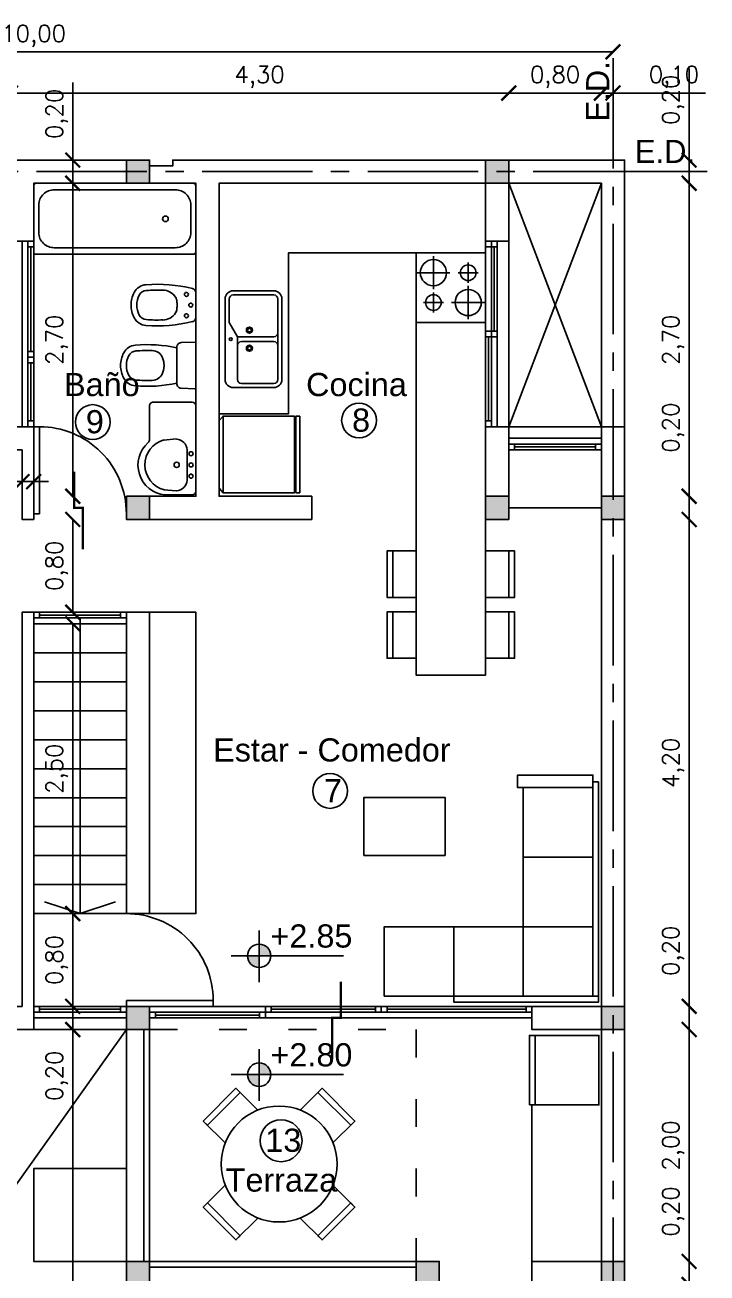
# Model space of a CAD drawing. Extents: x 215 to 382, y 29 to 70.
# Drawn here: x 376.35 to 382.24, y 58.24 to 69.01 of the extents above; entities that cross this region are included whole.
import ezdxf

# ---------------------------------------------------------------- set-up
doc = ezdxf.new("R2010")
doc.units = 0
doc.linetypes.add('ACAD_ISO03W100', pattern=[30, 12, -18])
doc.linetypes.add('CENTER2', pattern=[28.575, 19.05, -3.175, 3.175, -3.175])
doc.layers.get('0').update_dxf_attribs({"linetype": 'CONTINUOUS'})
doc.layers.get('Defpoints').update_dxf_attribs({"linetype": 'CONTINUOUS'})
doc.layers.add('Inst.Secundaria', color=7, linetype='CONTINUOUS', true_color=0xb85c00)
for name, color, linetype in [('Muros exteriores', 3, 'CONTINUOUS'), ('P_carpinteria', 53, 'CONTINUOUS'), ('P_cota', 8, 'CONTINUOUS'), ('P_escalera', 1, 'CONTINUOUS'), ('P_estructuras', 4, 'CONTINUOUS'), ('P_mobiliario', 251, 'CONTINUOUS'), ('P_MURO HATCH EXISTENTE', 252, 'CONTINUOUS'), ('P_pisos', 8, 'CONTINUOUS'), ('P_proyecciones', 250, 'CONTINUOUS'), ('P_texto', 1, 'CONTINUOUS'), ('retiros', 2, 'ACAD_ISO03W100')]:
    doc.layers.add(name, color=color, linetype=linetype)
doc.styles.add('ROMANS', font='romans')
doc.styles.add('TL1', font='arial.ttf', dxfattribs={"height": 1.2})
doc.dimstyles.new('lneal', dxfattribs={"dimscale": 0.85, "dimtxt": 0.171, "dimasz": 0.03, "dimexe": 0.05, "dimexo": 0.01, "dimgap": 0.06, "dimtad": 0, "dimrnd": 0.0005, "dimzin": 1, "dimtxsty": 'ROMANS', "dimblk": 'ORIGIN', "dimcen": 2.5, "dimse1": 1, "dimse2": 1, "dimclrd": 253, "dimclre": 256, "dimclrt": 256, "dimazin": 0, "dimtfac": 1, "dimtmove": 0, "dimatfit": 3, "dimldrblk": 'ORIGIN', "dimfxl": 0, "dimlwd": -1, "dimlwe": -1, "dimarcsym": 0})

# ---------------------------------------------------------------- blocks, each defined once
blk = doc.blocks.new('IAdriatica pl')
at = {"layer": 'P_mobiliario'}
blk.add_line((-0.157, -0.165), (0.157, -0.165), dxfattribs=at)
for points in [[(-0.153, -0.165), (0.153, -0.165, 0.173159), (0.184, -0.154, 0.233191), (0.197, -0.127), (0.202, -0.008, 0.022716), (0.202, 0, 0.955578), (0.202, 0), (-0.194, 0, 0.022716), (-0.202, 0, 0.955578), (-0.202, 0), (-0.197, -0.127, 0.424289), (-0.153, -0.165, 0.210064)], [(-0.153, -0.165, 0.070581), (-0.176, -0.522, 0.258252), (-0.109, -0.623, 0.12095), (0, -0.65, 0.12095), (0.109, -0.623, 0.258252), (0.176, -0.522, 0.070581), (0.153, -0.165)]]:
    blk.add_lwpolyline(points, format="xyb", dxfattribs=at)
for centre, radius, start, end in [((-0.014, -0.396), 0.12, 83.469, 83.469), ((-0.014, -0.396), 0.12, 90.0917, 90.0917), ((-0.028, -0.381), 0.101, 112.7679, 177.2928), ((-0.014, -0.396), 0.12, 97.9611, 116.2022), ((-0.001, -0.473), 0.198, 89.701, 98.5059), ((0.001, -0.473), 0.198, 81.4941, 90.299), ((0.014, -0.396), 0.12, 63.7978, 82.0389), ((0.028, -0.381), 0.101, 2.7072, 67.2321), ((1.095, -0.422), 1.224, 177.8575, 184.4928), ((-1.095, -0.422), 1.224, 355.5072, 2.1425), ((-0.051, -0.512), 0.075, 184.4928, 242.4143), ((0.051, -0.512), 0.075, 297.5857, 355.5072), ((0, -0.415), 0.185, 242.4143, 270), ((0, -0.415), 0.185, 270, 297.5857)]:
    blk.add_arc(centre, radius, start, end, dxfattribs=at)
blk = doc.blocks.new('BiAdriatica pl')
at = {"layer": 'P_mobiliario'}
blk.add_line((-0.105, 0), (0.105, 0), dxfattribs=at)
for centre in [(-0.092, -0.082), (0, -0.044), (0.092, -0.082)]:
    blk.add_circle(centre, 0.017, dxfattribs=at)
for centre, radius, start, end in [((1.095, -0.332), 1.274, 166.2935, 184.4928), ((-0.105, -0.04), 0.04, 90, 166.2935), ((0.105, -0.04), 0.04, 13.7065, 90), ((-1.095, -0.332), 1.274, 355.5072, 13.7065), ((0.002, -0.287), 0.131, 121.8233, 180), ((-0.014, -0.283), 0.12, 97.9611, 116.2022), ((-0.001, -0.36), 0.198, 89.701, 98.5059), ((0.001, -0.36), 0.198, 81.4941, 90.299), ((0.014, -0.283), 0.12, 63.7978, 82.0389), ((-0.002, -0.287), 0.131, 0, 58.1767), ((1.095, -0.332), 1.224, 177.8575, 184.4928), ((-1.095, -0.332), 1.224, 355.5072, 2.1425), ((-0.051, -0.422), 0.075, 184.4928, 242.4143), ((0.051, -0.422), 0.075, 297.5857, 355.5072), ((-0.051, -0.422), 0.125, 184.4928, 242.4143), ((0, -0.325), 0.235, 242.4143, 270), ((0, -0.325), 0.185, 242.4143, 270), ((0, -0.325), 0.185, 270, 297.5857), ((0, -0.325), 0.235, 270, 297.5857), ((0.051, -0.422), 0.125, 297.5857, 355.5072)]:
    blk.add_arc(centre, radius, start, end, dxfattribs=at)
blk = doc.blocks.new('AV 80 I-LAVATORIO VS')
for p, q in [((-0.368, 0), (0.368, 0)), ((-0.4, -0.032), (-0.4, -0.267)), ((-0.272, -0.075), (-0.012, -0.075)), ((0.4, -0.032), (0.4, -0.347)), ((0.4, -0.032), (0.4, -0.368)), ((-0.357, -0.276), (-0.366, -0.169)), ((0.073, -0.276), (0.082, -0.169)), ((0.079, -0.4), (0.368, -0.4))]:
    blk.add_line(p, q)
for centre, radius in [((-0.239, -0.042, 0.357), 0.0175), ((-0.239, -0.042, 0.357), 0.0171), ((-0.142, -0.042, 0.357), 0.0175), ((-0.142, -0.042, 0.357), 0.0171), ((-0.045, -0.042, 0.357), 0.0175), ((-0.045, -0.042, 0.357), 0.0171), ((-0.141, -0.166), 0.0227)]:
    blk.add_circle(centre, radius)
for centre, radius, start, end in [((0.368, -0.032), 0.0322, 0, 90), ((-0.368, -0.032), 0.0322, 90, 180), ((-0.265, -0.176), 0.101, 94.1857, 175.7836), ((-0.019, -0.176), 0.101, 4.2164, 85.8143), ((-0.143, -0.241), 0.259, 185.7485, 318.6214), ((-0.141, -0.218), 0.222, 194.1178, 344.8193), ((0.079, -0.436), 0.0363, 90, 138.6214), ((0.368, -0.368), 0.0322, 270, 0)]:
    blk.add_arc(centre, radius, start, end)
blk = doc.blocks.new('PRESENCE VS')
for p, q in [((-0.348, 0), (0.347, 0)), ((-0.418, -0.42), (-0.418, -0.07)), ((-0.348, -0.107), (0.02, -0.107)), ((0.02, -0.107), (0.143, -0.035)), ((0.02, -0.42), (0.02, -0.107)), ((0.143, -0.035), (0.347, -0.035)), ((0.382, -0.42), (0.382, -0.07)), ((0.417, -0.42), (0.417, -0.07)), ((-0.382, -0.42), (-0.382, -0.142)), ((-0.02, -0.42), (-0.02, -0.142)), ((-0.348, -0.455), (0.055, -0.455)), ((-0.348, -0.49), (0.347, -0.49)), ((0.055, -0.455), (0.347, -0.455))]:
    blk.add_line(p, q)
for centre, radius in [((0, -0.049), 0.0125), ((-0.078, -0.21), 0.026), ((-0.078, -0.21), 0.0158), ((0.078, -0.21), 0.026), ((0.078, -0.21), 0.0158)]:
    blk.add_circle(centre, radius)
for centre, radius, start, end in [((-0.348, -0.07), 0.07, 90, 180), ((0.347, -0.07), 0.07, 0, 90), ((-0.348, -0.142), 0.035, 90, 180), ((-0.055, -0.142), 0.035, 0, 90), ((0.347, -0.07), 0.035, 0, 90), ((-0.348, -0.42), 0.07, 180, 270), ((-0.348, -0.42), 0.035, 180, 270), ((-0.055, -0.42), 0.035, 270, 0), ((0.055, -0.42), 0.035, 180, 270), ((0.347, -0.42), 0.07, 270, 0), ((0.347, -0.42), 0.035, 270, 0)]:
    blk.add_arc(centre, radius, start, end)
blk = doc.blocks.new('_ARCHTICK')
at = {"color": 0, "linetype": 'ByBlock', "const_width": 0.15}
blk.add_lwpolyline([(-0.5, -0.5), (0.5, 0.5)], dxfattribs=at)
blk = doc.blocks.new('*D202')
at = {"layer": 'Defpoints', "color": 0}
for p in [(376.328, 65.068), (376.328, 64.834), (376.428, 64.834)]:
    blk.add_point(p, dxfattribs=at)
at = {"layer": 'P_cota'}
for p, q in [((376.328, 65.068), (375.53, 65.068)), ((376.428, 65.068), (376.328, 65.068)), ((376.428, 65.068), (376.555, 65.068))]:
    blk.add_line(p, q, dxfattribs=at)
at = {"layer": 'P_cota', "xscale": 0.1275, "yscale": 0.1275, "zscale": 0.1275}
blk.add_blockref('_ARCHTICK', (376.328, 65.068), dxfattribs=at)
at = {"layer": 'P_cota', "xscale": 0.1275, "yscale": 0.1275, "zscale": 0.1275, "rotation": 180}
blk.add_blockref('_ARCHTICK', (376.428, 65.068), dxfattribs=at)
at = {"layer": 'P_cota', "insert": (375.801, 65.205), "char_height": 0.1445, "attachment_point": 5, "style": 'ROMANS'}
blk.add_mtext('0,10', dxfattribs=at)
blk = doc.blocks.new('*D207')
at = {"layer": 'Defpoints', "color": 0}
for p in [(376.765, 63.842), (377.05, 63.842), (377.228, 61.342)]:
    blk.add_point(p, dxfattribs=at)
at = {"layer": 'P_cota'}
blk.add_line((376.765, 61.342), (376.765, 63.842), dxfattribs=at)
at = {"layer": 'P_cota', "xscale": 0.1275, "yscale": 0.1275, "zscale": 0.1275}
for p, rotation in [((376.765, 63.842), 90), ((376.765, 61.342), 270)]:
    blk.add_blockref('_ARCHTICK', p, dxfattribs=dict(at, rotation=rotation))
at = {"layer": 'P_cota', "insert": (376.628, 62.592), "char_height": 0.1445, "attachment_point": 5, "rotation": 90, "style": 'ROMANS'}
blk.add_mtext('2,50', dxfattribs=at)
blk = doc.blocks.new('*D208')
at = {"layer": 'Defpoints', "color": 0}
for p in [(376.765, 64.742), (376.83, 64.742), (376.83, 63.942)]:
    blk.add_point(p, dxfattribs=at)
at = {"layer": 'P_cota'}
blk.add_line((376.765, 63.942), (376.765, 64.742), dxfattribs=at)
at = {"layer": 'P_cota', "xscale": 0.1275, "yscale": 0.1275, "zscale": 0.1275}
for p, rotation in [((376.765, 64.742), 90), ((376.765, 63.942), 270)]:
    blk.add_blockref('_ARCHTICK', p, dxfattribs=dict(at, rotation=rotation))
at = {"layer": 'P_cota', "insert": (376.628, 64.342), "char_height": 0.1445, "attachment_point": 5, "rotation": 90, "style": 'ROMANS'}
blk.add_mtext('0,80', dxfattribs=at)
blk = doc.blocks.new('*D209')
at = {"layer": 'Defpoints', "color": 0}
for p in [(376.765, 67.642), (377.158, 67.642), (376.83, 64.942)]:
    blk.add_point(p, dxfattribs=at)
at = {"layer": 'P_cota'}
blk.add_line((376.765, 64.942), (376.765, 67.642), dxfattribs=at)
at = {"layer": 'P_cota', "xscale": 0.1275, "yscale": 0.1275, "zscale": 0.1275}
for p, rotation in [((376.765, 67.642), 90), ((376.765, 64.942), 270)]:
    blk.add_blockref('_ARCHTICK', p, dxfattribs=dict(at, rotation=rotation))
at = {"layer": 'P_cota', "insert": (376.628, 66.292), "char_height": 0.1445, "attachment_point": 5, "rotation": 90, "style": 'ROMANS'}
blk.add_mtext('2,70', dxfattribs=at)
blk = doc.blocks.new('*D210')
at = {"layer": 'Defpoints', "color": 0}
for p in [(376.765, 60.542), (376.721, 60.342), (376.765, 60.342)]:
    blk.add_point(p, dxfattribs=at)
at = {"layer": 'P_cota'}
for p, q in [((376.765, 60.542), (376.765, 60.342)), ((376.765, 60.342), (376.765, 59.672))]:
    blk.add_line(p, q, dxfattribs=at)
at = {"layer": 'P_cota', "xscale": 0.1275, "yscale": 0.1275, "zscale": 0.1275}
for p, rotation in [((376.765, 60.542), 90), ((376.765, 60.342), 270)]:
    blk.add_blockref('_ARCHTICK', p, dxfattribs=dict(at, rotation=rotation))
at = {"layer": 'P_cota', "insert": (376.628, 59.943), "char_height": 0.1445, "attachment_point": 5, "rotation": 90, "style": 'ROMANS'}
blk.add_mtext('0,20', dxfattribs=at)
blk = doc.blocks.new('*D211')
at = {"layer": 'Defpoints', "color": 0}
for p in [(376.621, 67.842), (376.621, 67.642), (376.765, 67.642)]:
    blk.add_point(p, dxfattribs=at)
at = {"layer": 'P_cota'}
for p, q in [((376.765, 67.842), (376.765, 68.512)), ((376.765, 67.642), (376.765, 67.842))]:
    blk.add_line(p, q, dxfattribs=at)
at = {"layer": 'P_cota', "xscale": 0.1275, "yscale": 0.1275, "zscale": 0.1275}
for p, rotation in [((376.765, 67.842), 90), ((376.765, 67.642), 270)]:
    blk.add_blockref('_ARCHTICK', p, dxfattribs=dict(at, rotation=rotation))
at = {"layer": 'P_cota', "insert": (376.628, 68.24), "char_height": 0.1445, "attachment_point": 5, "rotation": 90, "style": 'ROMANS'}
blk.add_mtext('0,20', dxfattribs=at)
blk = doc.blocks.new('*D222')
at = {"layer": 'Defpoints', "color": 0}
for p in [(376.228, 68.42), (380.528, 68.42), (380.528, 67.282)]:
    blk.add_point(p, dxfattribs=at)
at = {"layer": 'P_cota'}
blk.add_line((376.228, 68.42), (380.528, 68.42), dxfattribs=at)
at = {"layer": 'P_cota', "xscale": 0.1275, "yscale": 0.1275, "zscale": 0.1275, "rotation": 180}
blk.add_blockref('_ARCHTICK', (376.228, 68.42), dxfattribs=at)
at = {"layer": 'P_cota', "xscale": 0.1275, "yscale": 0.1275, "zscale": 0.1275}
blk.add_blockref('_ARCHTICK', (380.528, 68.42), dxfattribs=at)
at = {"layer": 'P_cota', "insert": (378.378, 68.558), "char_height": 0.1445, "attachment_point": 5, "style": 'ROMANS'}
blk.add_mtext('4,30', dxfattribs=at)
blk = doc.blocks.new('*D223')
at = {"layer": 'Defpoints', "color": 0}
for p in [(381.328, 68.42), (381.328, 67.868), (380.528, 67.282)]:
    blk.add_point(p, dxfattribs=at)
at = {"layer": 'P_cota'}
blk.add_line((380.528, 68.42), (381.328, 68.42), dxfattribs=at)
at = {"layer": 'P_cota', "xscale": 0.1275, "yscale": 0.1275, "zscale": 0.1275, "rotation": 180}
blk.add_blockref('_ARCHTICK', (380.528, 68.42), dxfattribs=at)
at = {"layer": 'P_cota', "xscale": 0.1275, "yscale": 0.1275, "zscale": 0.1275}
blk.add_blockref('_ARCHTICK', (381.328, 68.42), dxfattribs=at)
at = {"layer": 'P_cota', "insert": (380.928, 68.558), "char_height": 0.1445, "attachment_point": 5, "style": 'ROMANS'}
blk.add_mtext('0,80', dxfattribs=at)
blk = doc.blocks.new('*D224')
at = {"layer": 'Defpoints', "color": 0}
for p in [(381.328, 68.42), (381.428, 68.42), (381.428, 68.42)]:
    blk.add_point(p, dxfattribs=at)
at = {"layer": 'P_cota'}
for p, q in [((381.328, 68.42), (381.2, 68.42)), ((381.328, 68.42), (381.428, 68.42)), ((381.428, 68.42), (382.225, 68.42))]:
    blk.add_line(p, q, dxfattribs=at)
at = {"layer": 'P_cota', "xscale": 0.1275, "yscale": 0.1275, "zscale": 0.1275}
blk.add_blockref('_ARCHTICK', (381.328, 68.42), dxfattribs=at)
at = {"layer": 'P_cota', "xscale": 0.1275, "yscale": 0.1275, "zscale": 0.1275, "rotation": 180}
blk.add_blockref('_ARCHTICK', (381.428, 68.42), dxfattribs=at)
at = {"layer": 'P_cota', "insert": (381.954, 68.558), "char_height": 0.1445, "attachment_point": 5, "style": 'ROMANS'}
blk.add_mtext('0,10', dxfattribs=at)
blk = doc.blocks.new('*D226')
at = {"layer": 'Defpoints', "color": 0}
for p in [(381.428, 68.775), (371.428, 68.42), (381.428, 68.42)]:
    blk.add_point(p, dxfattribs=at)
at = {"layer": 'P_cota'}
blk.add_line((371.428, 68.775), (381.428, 68.775), dxfattribs=at)
at = {"layer": 'P_cota', "xscale": 0.1275, "yscale": 0.1275, "zscale": 0.1275, "rotation": 180}
blk.add_blockref('_ARCHTICK', (371.428, 68.775), dxfattribs=at)
at = {"layer": 'P_cota', "xscale": 0.1275, "yscale": 0.1275, "zscale": 0.1275}
blk.add_blockref('_ARCHTICK', (381.428, 68.775), dxfattribs=at)
at = {"layer": 'P_cota', "insert": (376.428, 68.912), "char_height": 0.1445, "attachment_point": 5, "style": 'ROMANS'}
blk.add_mtext('10,00', dxfattribs=at)
blk = doc.blocks.new('*D242')
at = {"layer": 'Defpoints', "color": 0}
for p in [(381.528, 67.842), (381.328, 67.642), (382.085, 67.642)]:
    blk.add_point(p, dxfattribs=at)
at = {"layer": 'P_cota'}
for p, q in [((382.085, 67.842), (382.085, 68.633)), ((382.085, 67.642), (382.085, 67.842))]:
    blk.add_line(p, q, dxfattribs=at)
at = {"layer": 'P_cota', "xscale": 0.1275, "yscale": 0.1275, "zscale": 0.1275}
for p, rotation in [((382.085, 67.842), 90), ((382.085, 67.642), 270)]:
    blk.add_blockref('_ARCHTICK', p, dxfattribs=dict(at, rotation=rotation))
at = {"layer": 'P_cota', "insert": (381.948, 68.362), "char_height": 0.1445, "attachment_point": 5, "rotation": 90, "style": 'ROMANS'}
blk.add_mtext('0,20', dxfattribs=at)
blk = doc.blocks.new('*D243')
at = {"layer": 'Defpoints', "color": 0}
for p in [(381.328, 67.642), (381.528, 64.942), (382.085, 64.942)]:
    blk.add_point(p, dxfattribs=at)
at = {"layer": 'P_cota'}
blk.add_line((382.085, 67.642), (382.085, 64.942), dxfattribs=at)
at = {"layer": 'P_cota', "xscale": 0.1275, "yscale": 0.1275, "zscale": 0.1275}
for p, rotation in [((382.085, 67.642), 90), ((382.085, 64.942), 270)]:
    blk.add_blockref('_ARCHTICK', p, dxfattribs=dict(at, rotation=rotation))
at = {"layer": 'P_cota', "insert": (381.948, 66.292), "char_height": 0.1445, "attachment_point": 5, "rotation": 90, "style": 'ROMANS'}
blk.add_mtext('2,70', dxfattribs=at)
blk = doc.blocks.new('*D244')
at = {"layer": 'Defpoints', "color": 0}
for p in [(381.528, 64.942), (381.528, 64.742), (382.085, 64.742)]:
    blk.add_point(p, dxfattribs=at)
at = {"layer": 'P_cota'}
for p, q in [((382.085, 64.942), (382.085, 65.805)), ((382.085, 64.742), (382.085, 64.942))]:
    blk.add_line(p, q, dxfattribs=at)
at = {"layer": 'P_cota', "xscale": 0.1275, "yscale": 0.1275, "zscale": 0.1275}
for p, rotation in [((382.085, 64.942), 90), ((382.085, 64.742), 270)]:
    blk.add_blockref('_ARCHTICK', p, dxfattribs=dict(at, rotation=rotation))
at = {"layer": 'P_cota', "insert": (381.948, 65.534), "char_height": 0.1445, "attachment_point": 5, "rotation": 90, "style": 'ROMANS'}
blk.add_mtext('0,20', dxfattribs=at)
blk = doc.blocks.new('*D245')
at = {"layer": 'Defpoints', "color": 0}
for p in [(381.528, 64.742), (381.528, 60.542), (382.085, 60.542)]:
    blk.add_point(p, dxfattribs=at)
at = {"layer": 'P_cota'}
blk.add_line((382.085, 64.742), (382.085, 60.542), dxfattribs=at)
at = {"layer": 'P_cota', "xscale": 0.1275, "yscale": 0.1275, "zscale": 0.1275}
for p, rotation in [((382.085, 64.742), 90), ((382.085, 60.542), 270)]:
    blk.add_blockref('_ARCHTICK', p, dxfattribs=dict(at, rotation=rotation))
at = {"layer": 'P_cota', "insert": (381.948, 62.642), "char_height": 0.1445, "attachment_point": 5, "rotation": 90, "style": 'ROMANS'}
blk.add_mtext('4,20', dxfattribs=at)
blk = doc.blocks.new('*D246')
at = {"layer": 'Defpoints', "color": 0}
for p in [(381.528, 60.542), (381.528, 60.342), (382.085, 60.342)]:
    blk.add_point(p, dxfattribs=at)
at = {"layer": 'P_cota'}
for p, q in [((382.085, 60.542), (382.085, 61.292)), ((382.085, 60.342), (382.085, 60.542))]:
    blk.add_line(p, q, dxfattribs=at)
at = {"layer": 'P_cota', "xscale": 0.1275, "yscale": 0.1275, "zscale": 0.1275}
for p, rotation in [((382.085, 60.542), 90), ((382.085, 60.342), 270)]:
    blk.add_blockref('_ARCHTICK', p, dxfattribs=dict(at, rotation=rotation))
at = {"layer": 'P_cota', "insert": (381.948, 61.021), "char_height": 0.1445, "attachment_point": 5, "rotation": 90, "style": 'ROMANS'}
blk.add_mtext('0,20', dxfattribs=at)
blk = doc.blocks.new('*D247')
at = {"layer": 'Defpoints', "color": 0}
for p in [(381.528, 60.342), (381.528, 58.342), (382.085, 58.342)]:
    blk.add_point(p, dxfattribs=at)
at = {"layer": 'P_cota'}
blk.add_line((382.085, 60.342), (382.085, 58.342), dxfattribs=at)
at = {"layer": 'P_cota', "xscale": 0.1275, "yscale": 0.1275, "zscale": 0.1275}
for p, rotation in [((382.085, 60.342), 90), ((382.085, 58.342), 270)]:
    blk.add_blockref('_ARCHTICK', p, dxfattribs=dict(at, rotation=rotation))
at = {"layer": 'P_cota', "insert": (381.948, 59.342), "char_height": 0.1445, "attachment_point": 5, "rotation": 90, "style": 'ROMANS'}
blk.add_mtext('2,00', dxfattribs=at)
blk = doc.blocks.new('*D248')
at = {"layer": 'Defpoints', "color": 0}
for p in [(381.528, 58.342), (381.528, 58.142), (382.085, 58.142)]:
    blk.add_point(p, dxfattribs=at)
at = {"layer": 'P_cota'}
for p, q in [((382.085, 58.342), (382.085, 59.044)), ((382.085, 58.142), (382.085, 58.342))]:
    blk.add_line(p, q, dxfattribs=at)
at = {"layer": 'P_cota', "xscale": 0.1275, "yscale": 0.1275, "zscale": 0.1275}
for p, rotation in [((382.085, 58.342), 90), ((382.085, 58.142), 270)]:
    blk.add_blockref('_ARCHTICK', p, dxfattribs=dict(at, rotation=rotation))
at = {"layer": 'P_cota', "insert": (381.948, 58.773), "char_height": 0.1445, "attachment_point": 5, "rotation": 90, "style": 'ROMANS'}
blk.add_mtext('0,20', dxfattribs=at)
blk = doc.blocks.new('*D266')
at = {"layer": 'Defpoints', "color": 0}
for p in [(376.765, 60.342), (376.765, 52.342), (377.228, 52.342)]:
    blk.add_point(p, dxfattribs=at)
at = {"layer": 'P_cota'}
blk.add_line((376.765, 60.342), (376.765, 52.342), dxfattribs=at)
at = {"layer": 'P_cota', "xscale": 0.1275, "yscale": 0.1275, "zscale": 0.1275}
for p, rotation in [((376.765, 60.342), 90), ((376.765, 52.342), 270)]:
    blk.add_blockref('_ARCHTICK', p, dxfattribs=dict(at, rotation=rotation))
at = {"layer": 'P_cota', "insert": (376.628, 56.342), "char_height": 0.1445, "attachment_point": 5, "rotation": 90, "style": 'ROMANS'}
blk.add_mtext('8,00', dxfattribs=at)
blk = doc.blocks.new('*D267')
at = {"layer": 'Defpoints', "color": 0}
for p in [(376.786, 61.342), (376.765, 60.542), (376.786, 60.542)]:
    blk.add_point(p, dxfattribs=at)
at = {"layer": 'P_cota'}
blk.add_line((376.765, 61.342), (376.765, 60.542), dxfattribs=at)
at = {"layer": 'P_cota', "xscale": 0.1275, "yscale": 0.1275, "zscale": 0.1275}
for p, rotation in [((376.765, 61.342), 90), ((376.765, 60.542), 270)]:
    blk.add_blockref('_ARCHTICK', p, dxfattribs=dict(at, rotation=rotation))
at = {"layer": 'P_cota', "insert": (376.628, 60.942), "char_height": 0.1445, "attachment_point": 5, "rotation": 90, "style": 'ROMANS'}
blk.add_mtext('0,80', dxfattribs=at)

msp = doc.modelspace()

# ---------------------------------------------------------------- hatches: boundary and pattern name
at = {"layer": 'P_cota'}
h = msp.add_hatch(color=7, dxfattribs=at)
h.paths.add_polyline_path([(378.273, 60.978, 0.414214), (378.374, 60.878), (378.374, 60.978)])
h.paths.add_polyline_path([(378.474, 60.978, 0.414214), (378.374, 61.079), (378.374, 60.978)])
h = msp.add_hatch(color=7, dxfattribs=at)
h.paths.add_polyline_path([(378.273, 59.953, 0.414214), (378.374, 59.852), (378.374, 59.953)])
h.paths.add_polyline_path([(378.474, 59.953, 0.414214), (378.374, 60.053), (378.374, 59.953)])
at = {"layer": 'P_estructuras'}
for points in [[(377.228, 67.842), (377.428, 67.842), (377.428, 67.642), (377.228, 67.642)], [(380.328, 67.842), (380.528, 67.842), (380.528, 67.642), (380.328, 67.642)], [(377.228, 64.942), (377.428, 64.942), (377.428, 64.742), (377.228, 64.742)], [(380.328, 64.942), (380.528, 64.942), (380.528, 64.742), (380.328, 64.742)], [(381.328, 64.942), (381.528, 64.942), (381.528, 64.742), (381.328, 64.742)], [(377.228, 60.542), (377.428, 60.542), (377.428, 60.342), (377.228, 60.342)], [(381.328, 60.542), (381.528, 60.542), (381.528, 60.342), (381.328, 60.342)]]:
    msp.add_hatch(color=7, dxfattribs=at).paths.add_polyline_path(points)
h = msp.add_hatch(color=7, dxfattribs=at)
h.paths.add_polyline_path([(381.328, 58.342), (381.528, 58.342), (381.528, 58.142), (381.328, 58.142)])
h.paths.add_polyline_path([(379.928, 58.142), (379.728, 58.142), (379.728, 58.342), (379.928, 58.342)])
h.paths.add_polyline_path([(377.428, 58.142), (377.228, 58.142), (377.228, 58.342), (377.428, 58.342)])

# ---------------------------------------------------------------- linework, layer by layer
at = {"layer": 'Inst.Secundaria', "color": 7}
for p, q in [((376.428, 67.335), (376.428, 67.621)), ((377.806, 67.642), (376.449, 67.642)), ((377.828, 67.335), (377.828, 67.621)), ((376.606, 67.585), (377.649, 67.585)), ((376.471, 67.335), (376.471, 67.454)), ((377.784, 67.335), (377.784, 67.454)), ((376.428, 67.335), (376.428, 67.05)), ((376.471, 67.335), (376.471, 67.217)), ((377.784, 67.335), (377.784, 67.217)), ((377.828, 67.335), (377.828, 67.05)), ((376.606, 67.086), (377.649, 67.086)), ((377.806, 67.029), (376.449, 67.029))]:
    msp.add_line(p, q, dxfattribs=at)
msp.add_circle((377.565, 67.335), 0.0241, dxfattribs=at)
for centre, radius, start, end in [((376.449, 67.621), 0.0211, 90, 180), ((377.806, 67.621), 0.0211, 0, 90), ((376.603, 67.454), 0.131, 88.3446, 180), ((377.653, 67.454), 0.131, 0, 91.6554), ((376.603, 67.217), 0.131, 180, 271.6554), ((377.653, 67.217), 0.131, 268.3446, 0), ((376.449, 67.05), 0.0211, 180, 270), ((377.806, 67.05), 0.0211, 270, 0)]:
    msp.add_arc(centre, radius, start, end, dxfattribs=at)
at = {"layer": 'Muros exteriores', "color": 7}
for points in [[(376.228, 67.142), (376.428, 67.142), (376.428, 67.642), (376.428, 67.642), (376.428, 67.642), (376.428, 67.642), (377.828, 67.642), (377.828, 64.942), (377.428, 64.942), (377.428, 64.742), (378.828, 64.742), (378.828, 64.942), (378.028, 64.942), (378.028, 67.642), (380.328, 67.642), (380.328, 67.142), (380.528, 67.142), (380.528, 67.842), (377.628, 67.842), (377.628, 67.792), (377.428, 67.792), (377.428, 67.842), (377.228, 67.842), (376.228, 67.842)], [(381.528, 65.542), (381.528, 67.842), (380.528, 67.842)], [(380.528, 67.642), (381.328, 67.642), (381.328, 65.542)], [(376.428, 67.142), (376.228, 67.142)], [(376.228, 65.542), (376.428, 65.542)], [(380.528, 65.542), (380.528, 64.742), (380.328, 64.742), (380.328, 64.742), (380.328, 64.792), (380.328, 65.542), (380.528, 65.542)], [(380.728, 58.142), (380.728, 58.342), (381.328, 58.342), (381.328, 59.542), (381.328, 59.542), (381.328, 59.642), (381.328, 59.642), (381.328, 60.342), (380.728, 60.342), (380.728, 60.542), (381.328, 60.542), (381.328, 65.542), (381.528, 65.542), (381.528, 57.942)], [(376.428, 60.542), (376.428, 63.942), (376.328, 63.942), (376.328, 60.542), (375.228, 60.542), (375.228, 60.342), (376.428, 60.342), (376.428, 60.542)]]:
    msp.add_lwpolyline(points, dxfattribs=at)
for points in [[(375.078, 65.342), (376.328, 65.342), (376.328, 64.742), (376.428, 64.742), (376.428, 64.742), (376.428, 64.742), (376.428, 65.542), (372.328, 65.542), (372.328, 64.742), (372.328, 64.742), (372.428, 64.742), (372.428, 65.342), (374.978, 65.342), (374.978, 64.742), (375.078, 64.742)], [(377.228, 63.942), (377.428, 63.942), (377.428, 61.342), (377.228, 61.342)], [(377.228, 60.342), (377.428, 60.342), (377.428, 60.542), (377.228, 60.542)]]:
    msp.add_lwpolyline(points, close=True, dxfattribs=at)
at = {"layer": 'P_carpinteria', "color": 7}
for p, q in [((376.403, 66.192), (376.403, 67.092)), ((380.378, 66.367), (380.378, 67.092)), ((380.403, 66.367), (380.403, 67.092)), ((380.428, 66.367), (380.428, 67.017)), ((380.353, 65.592), (380.353, 66.317)), ((380.378, 65.592), (380.378, 66.317)), ((376.403, 65.592), (376.403, 66.092)), ((381.278, 65.367), (380.578, 65.367)), ((377.178, 63.917), (376.478, 63.917)), ((377.178, 60.517), (376.478, 60.517)), ((379.378, 60.517), (378.478, 60.517)), ((379.478, 60.517), (380.678, 60.517)), ((378.378, 60.467), (377.478, 60.467))]:
    msp.add_line(p, q, dxfattribs=at)
for points in [[(376.328, 65.542), (376.428, 65.542), (376.428, 67.142), (376.328, 67.142)], [(376.378, 67.142), (376.378, 67.092), (376.428, 67.092), (376.428, 67.142)], [(376.428, 67.142), (376.378, 67.142), (376.378, 65.542), (376.428, 65.542)], [(380.428, 65.542), (380.328, 65.542), (380.328, 67.142), (380.428, 67.142)], [(380.378, 67.142), (380.378, 67.092), (380.328, 67.092), (380.328, 67.142)], [(380.428, 67.142), (380.428, 67.092), (380.378, 67.092), (380.378, 67.142)], [(380.378, 66.367), (380.378, 66.317), (380.328, 66.317), (380.328, 66.367)], [(380.428, 66.367), (380.428, 66.317), (380.378, 66.317), (380.378, 66.367)], [(376.378, 66.142), (376.378, 66.192), (376.428, 66.192), (376.428, 66.142)], [(376.378, 66.142), (376.378, 66.092), (376.428, 66.092), (376.428, 66.142)], [(376.378, 65.592), (376.378, 65.542), (376.428, 65.542), (376.428, 65.592)], [(380.378, 65.592), (380.378, 65.542), (380.328, 65.542), (380.328, 65.592)], [(376.428, 64.791), (376.428, 65.542), (376.478, 65.542), (376.478, 64.791)], [(381.328, 65.442), (381.328, 65.342), (380.528, 65.342), (380.528, 65.442)], [(380.528, 65.392), (380.578, 65.392), (380.578, 65.342), (380.528, 65.342)], [(380.528, 65.342), (380.528, 65.392), (381.328, 65.392), (381.328, 65.342)], [(381.278, 65.392), (381.328, 65.392), (381.328, 65.342), (381.278, 65.342)], [(376.428, 63.892), (377.228, 63.892), (377.228, 63.942), (376.428, 63.942)], [(376.428, 63.892), (376.478, 63.892), (376.478, 63.942), (376.428, 63.942)], [(377.178, 63.892), (377.228, 63.892), (377.228, 63.942), (377.178, 63.942)], [(376.428, 60.542), (376.428, 60.442), (377.228, 60.442), (377.228, 60.542)], [(376.428, 60.542), (377.228, 60.542), (377.228, 60.492), (376.428, 60.492)], [(376.428, 60.542), (376.478, 60.542), (376.478, 60.492), (376.428, 60.492)], [(377.228, 60.492), (377.178, 60.492), (377.178, 60.542), (377.228, 60.542)], [(377.228, 60.592), (377.978, 60.592), (377.978, 60.542), (377.228, 60.542)], [(378.428, 60.492), (378.478, 60.492), (378.478, 60.542), (378.428, 60.542)], [(378.478, 60.492), (379.428, 60.492), (379.428, 60.542), (378.478, 60.542)], [(379.378, 60.492), (379.428, 60.492), (379.428, 60.542), (379.378, 60.542)], [(379.478, 60.492), (379.428, 60.492), (379.428, 60.542), (379.478, 60.542)], [(380.728, 60.492), (379.478, 60.492), (379.478, 60.542), (380.728, 60.542)], [(380.728, 60.492), (380.678, 60.492), (380.678, 60.542), (380.728, 60.542)], [(377.428, 60.442), (378.378, 60.442), (378.378, 60.492), (377.428, 60.492)], [(377.428, 60.442), (377.478, 60.442), (377.478, 60.492), (377.428, 60.492)], [(378.378, 60.442), (378.428, 60.442), (378.428, 60.492), (378.378, 60.492)]]:
    msp.add_lwpolyline(points, close=True, dxfattribs=at)
msp.add_lwpolyline([(377.428, 60.442), (380.728, 60.442), (380.728, 60.542), (377.428, 60.542), (377.428, 60.442)], dxfattribs=at)
for centre, start, end in [((376.478, 64.792), 359.9374, 90.0259), ((377.228, 60.592), 359.9741, 90.0626)]:
    msp.add_arc(centre, 0.75, start, end, dxfattribs=at)
at = {"layer": 'P_cota', "color": 7}
for p, q in [((378.374, 60.752), (378.374, 61.197)), ((379.101, 60.978), (378.131, 60.978)), ((378.374, 59.726), (378.374, 60.172)), ((379.101, 59.953), (378.131, 59.953))]:
    msp.add_line(p, q, dxfattribs=at)
for centre in [(378.374, 60.978), (378.374, 59.953)]:
    msp.add_circle(centre, 0.101, dxfattribs=at)
at = {"layer": 'P_escalera', "color": 7}
for q in [(376.828, 63.892), (376.521, 61.443), (377.134, 61.443)]:
    msp.add_line((376.828, 61.342), q, dxfattribs=at)
for points in [[(377.228, 63.942), (377.228, 63.842), (376.428, 63.842), (376.428, 63.942)], [(377.228, 58.342), (377.228, 60.342)], [(377.378, 60.342), (377.378, 58.342)], [(377.428, 60.342), (377.428, 58.342)], [(379.728, 58.342), (377.428, 58.342)], [(379.728, 58.292), (377.428, 58.292)]]:
    msp.add_lwpolyline(points, dxfattribs=at)
for points in [[(376.428, 63.842), (377.228, 63.842), (377.228, 63.592), (376.428, 63.592)], [(376.428, 63.592), (377.228, 63.592), (377.228, 63.342), (376.428, 63.342)], [(376.428, 63.342), (377.228, 63.342), (377.228, 63.092), (376.428, 63.092)], [(376.428, 63.092), (377.228, 63.092), (377.228, 62.842), (376.428, 62.842)], [(376.428, 62.842), (377.228, 62.842), (377.228, 62.592), (376.428, 62.592)], [(376.428, 62.592), (377.228, 62.592), (377.228, 62.342), (376.428, 62.342)], [(376.428, 62.342), (377.228, 62.342), (377.228, 62.092), (376.428, 62.092)], [(376.428, 62.092), (377.228, 62.092), (377.228, 61.842), (376.428, 61.842)], [(376.428, 61.842), (377.228, 61.842), (377.228, 61.592), (376.428, 61.592)], [(376.428, 61.592), (377.228, 61.592), (377.228, 61.342), (376.428, 61.342)]]:
    msp.add_lwpolyline(points, close=True, dxfattribs=at)
at = {"layer": 'P_estructuras', "color": 7}
for points in [[(377.228, 67.842), (377.428, 67.842), (377.428, 67.642), (377.228, 67.642)], [(380.328, 67.842), (380.528, 67.842), (380.528, 67.642), (380.328, 67.642)], [(377.228, 64.942), (377.428, 64.942), (377.428, 64.742), (377.228, 64.742)], [(380.328, 64.942), (380.528, 64.942), (380.528, 64.742), (380.328, 64.742)], [(381.328, 64.942), (381.528, 64.942), (381.528, 64.742), (381.328, 64.742)], [(377.228, 60.542), (377.428, 60.542), (377.428, 60.342), (377.228, 60.342)], [(381.328, 60.542), (381.528, 60.542), (381.528, 60.342), (381.328, 60.342)], [(377.428, 58.142), (377.228, 58.142), (377.228, 58.342), (377.428, 58.342)], [(379.928, 58.142), (379.728, 58.142), (379.728, 58.342), (379.928, 58.342)], [(381.328, 58.342), (381.528, 58.342), (381.528, 58.142), (381.328, 58.142)]]:
    msp.add_lwpolyline(points, close=True, dxfattribs=at)
at = {"layer": 'P_mobiliario', "color": 7}
for p, q in [((379.878, 66.727), (379.878, 67.014)), ((380.021, 66.87), (379.734, 66.87)), ((380.264, 66.87), (380.091, 66.87)), ((380.178, 66.784), (380.178, 66.957)), ((380.178, 66.469), (380.178, 66.756)), ((379.878, 66.527), (379.878, 66.699)), ((379.964, 66.613), (379.791, 66.613)), ((380.321, 66.613), (380.034, 66.613)), ((381.328, 64.842), (380.528, 64.842)), ((380.728, 59.692), (380.728, 58.342))]:
    msp.add_line(p, q, dxfattribs=at)
for points in [[(380.328, 64.742), (380.328, 63.4), (380.328, 63.4), (380.328, 63.4), (379.728, 63.4), (379.728, 67.042), (378.628, 67.042), (378.628, 65.654), (378.628, 65.654), (378.028, 65.654)], [(378.063, 65.633), (378.028, 65.594)], [(378.028, 65.011), (378.028, 65.594)], [(378.063, 64.972), (378.028, 65.011)], [(379.728, 64.07), (379.478, 64.07), (379.478, 64.47), (379.728, 64.47)], [(379.478, 64.47), (379.478, 64.07), (379.528, 64.07), (379.528, 64.47), (379.478, 64.47)], [(380.328, 64.07), (380.578, 64.07), (380.578, 64.47), (380.328, 64.47)], [(380.578, 64.47), (380.578, 64.07), (380.528, 64.07), (380.528, 64.47), (380.578, 64.47)], [(377.428, 63.942), (377.828, 63.942), (377.828, 61.342), (377.428, 61.342)], [(379.728, 63.545), (379.478, 63.545), (379.478, 63.945), (379.728, 63.945)], [(379.478, 63.945), (379.478, 63.545), (379.528, 63.545), (379.528, 63.945), (379.478, 63.945)], [(380.328, 63.545), (380.578, 63.545), (380.578, 63.945), (380.328, 63.945)], [(380.578, 63.945), (380.578, 63.545), (380.528, 63.545), (380.528, 63.945), (380.578, 63.945)], [(379.978, 61.844), (379.978, 62.344), (379.278, 62.344), (379.278, 61.844), (379.978, 61.844)], [(380.706, 59.692), (380.706, 60.292), (381.306, 60.292), (381.306, 59.692), (380.706, 59.692)], [(380.706, 59.692), (380.756, 59.692), (380.756, 60.292), (380.706, 60.292), (380.706, 59.692)], [(378.363, 59.647), (378.174, 59.836), (377.892, 59.553), (378.08, 59.364)], [(377.892, 59.553), (378.174, 59.836), (378.21, 59.8), (377.927, 59.517), (377.892, 59.553)], [(378.728, 59.647), (378.917, 59.836), (379.2, 59.553), (379.011, 59.364)], [(379.2, 59.553), (378.917, 59.836), (378.881, 59.8), (379.164, 59.517), (379.2, 59.553)], [(378.363, 58.716), (378.174, 58.527), (377.892, 58.81), (378.08, 58.999)], [(378.728, 58.716), (378.917, 58.527), (379.2, 58.81), (379.011, 58.999)], [(377.892, 58.81), (378.174, 58.527), (378.21, 58.563), (377.927, 58.846), (377.892, 58.81)], [(379.2, 58.81), (378.917, 58.527), (378.881, 58.563), (379.164, 58.846), (379.2, 58.81)]]:
    msp.add_lwpolyline(points, dxfattribs=at)
for points in [[(379.728, 66.442), (380.328, 66.442), (380.328, 67.042), (379.728, 67.042)], [(378.68, 65.633), (378.063, 65.633), (378.063, 64.972), (378.68, 64.972)], [(378.724, 65.633), (378.691, 65.633), (378.691, 64.972), (378.724, 64.972)], [(381.254, 62.429), (380.604, 62.429), (380.604, 62.537), (381.254, 62.537)], [(381.304, 62.479), (381.254, 62.479), (381.254, 60.629), (381.304, 60.629)], [(381.254, 62.429), (380.654, 62.429), (380.654, 61.829), (381.254, 61.829)], [(381.254, 61.829), (380.654, 61.829), (380.654, 61.229), (381.254, 61.229)], [(379.454, 60.629), (379.454, 61.229), (380.054, 61.229), (380.054, 60.629)], [(380.054, 60.629), (380.054, 61.229), (380.654, 61.229), (380.654, 60.629)], [(380.654, 60.629), (380.654, 61.229), (381.254, 61.229), (381.254, 60.629)], [(380.054, 60.629), (380.054, 60.579), (381.304, 60.579), (381.304, 60.629)]]:
    msp.add_lwpolyline(points, close=True, dxfattribs=at)
for centre, radius in [((379.878, 66.87), 0.113), ((380.178, 66.87), 0.0677), ((379.878, 66.613), 0.0677), ((380.178, 66.613), 0.113), ((378.546, 59.182), 0.5)]:
    msp.add_circle(centre, radius, dxfattribs=at)
at = {"layer": 'P_MURO HATCH EXISTENTE', "color": 7}
msp.add_lwpolyline([(377.228, 58.342), (376.428, 58.342), (376.428, 59.142), (377.228, 59.142)], dxfattribs=at)
at = {"layer": 'P_pisos', "color": 7}
for p, q in [((380.528, 66.042), (380.528, 67.642)), ((380.528, 65.542), (380.528, 67.142)), ((380.528, 65.542), (381.328, 65.542)), ((377.228, 60.342), (376.428, 60.342))]:
    msp.add_line(p, q, dxfattribs=at)
at = {"layer": 'P_proyecciones', "color": 7}
for p, q in [((381.328, 67.642), (380.528, 65.542)), ((381.328, 65.542), (380.528, 67.642)), ((377.228, 60.342), (371.528, 52.342))]:
    msp.add_line(p, q, dxfattribs=at)
at = {"layer": 'P_proyecciones', "color": 7, "linetype": 'ACAD_ISO03W100', "ltscale": 0.02}
for p, q in [((377.428, 60.342), (379.728, 60.342)), ((379.728, 60.342), (379.728, 52.342))]:
    msp.add_line(p, q, dxfattribs=at)
at = {"layer": 'P_texto', "color": 7, "const_width": 0.02}
for points in [[(376.852, 64.485), (376.852, 64.842), (376.778, 64.842), (376.778, 65.155)], [(379.003, 60.085), (379.003, 60.442), (379.078, 60.442), (379.078, 60.755)]]:
    msp.add_lwpolyline(points, dxfattribs=at)
at = {"layer": 'P_texto', "color": 7}
for centre, radius in [((376.938, 65.582), 0.15), ((379.236, 65.596), 0.15), ((378.986, 62.4), 0.15), ((378.563, 59.383), 0.181)]:
    msp.add_circle(centre, radius, dxfattribs=at)
at = {"layer": 'retiros', "color": 7, "linetype": 'CENTER2', "ltscale": 0.05}
msp.add_line((381.428, 68.722), (381.428, 44.242), dxfattribs=at)
msp.add_lwpolyline([(370.738, 67.742), (381.428, 67.742), (382.24, 67.742)], dxfattribs=at)

# ---------------------------------------------------------------- block references
at = {"layer": 'P_mobiliario', "color": 7}
for name, p, rotation in [('BiAdriatica pl', (377.828, 66.591), 270), ('PRESENCE VS', (378.08, 66.297), 90), ('IAdriatica pl', (377.828, 66.07), 270)]:
    msp.add_blockref(name, p, dxfattribs=dict(at, rotation=rotation))
at = {"layer": 'P_mobiliario', "color": 7, "xscale": -1, "rotation": 270}
msp.add_blockref('AV 80 I-LAVATORIO VS', (377.828, 65.354), dxfattribs=at)

# ---------------------------------------------------------------- texts
at = {"layer": 'P_cota', "color": 7, "char_height": 0.2, "width": 3.21414, "attachment_point": 1, "style": 'TL1'}
for s, insert in [('+2.85', (378.472, 61.249)), ('+2.80', (378.472, 60.224))]:
    msp.add_mtext(s, dxfattribs=dict(at, insert=insert))
at = {"layer": 'P_texto', "color": 7, "insert": (381.396, 68.174), "char_height": 0.2, "width": 1.38235, "attachment_point": 7, "rotation": 90, "style": 'ROMANS'}
msp.add_mtext('{\\fBodoni MT|b0|i0|c0|p18;E.D.}', dxfattribs=at)
at = {"layer": 'P_texto', "color": 7, "char_height": 0.2, "style": 'ROMANS'}
for s, insert, width, attachment_point in [('{\\fBodoni MT|b0|i0|c0|p18;E.D.}', (381.616, 68.016), 1.38235, 1), ('{\\fArial Unicode MS|b0|i0|c0|p34;Baño}', (376.69, 65.803), 7.95336, 7), ('{\\fArial Unicode MS|b0|i0|c0|p34;Cocina}', (378.779, 65.803), 7.95336, 7), ('{\\fArial Unicode MS|b0|i0|c0|p34;9}', (376.878, 65.685), 7.95336, 1), ('{\\fArial Unicode MS|b0|i0|c0|p34;8}', (379.176, 65.699), 7.95336, 1), ('{\\fArial Unicode MS|b0|i0|c0|p34;Estar - Comedor}', (377.977, 62.651), 7.95336, 7), ('{\\fArial Unicode MS|b0|i0|c0|p34;7}', (378.933, 62.503), 7.95336, 1), ('{\\fArial Unicode MS|b0|i0|c0|p34;13}', (378.427, 59.487), 7.95336, 1), ('{\\fArial Unicode MS|b0|i0|c0|p34;Terraza}', (378.085, 58.941), 7.95336, 7)]:
    msp.add_mtext(s, dxfattribs=dict(at, insert=insert, width=width, attachment_point=attachment_point))

# ---------------------------------------------------------------- dimensions: what is measured, and where the dimension line sits
at = {"layer": 'P_cota', "color": 7}
for base, p1, p2, picture, middle in [((381.428, 68.775), (371.428, 68.42), (381.428, 68.42), '*D226', (376.428, 68.912)), ((380.528, 68.42), (376.228, 68.42), (380.528, 67.282), '*D222', (378.378, 68.558)), ((381.328, 68.42), (380.528, 67.282), (381.328, 67.868), '*D223', (380.928, 68.558)), ((381.428, 68.42), (381.328, 68.42), (381.428, 68.42), '*D224', (381.954, 68.558)), ((376.328, 65.068), (376.428, 64.834), (376.328, 64.834), '*D202', (375.801, 65.205))]:
    dim = msp.add_linear_dim(base=base, p1=p1, p2=p2, dimstyle='lneal', override={"dimtxt": 0.17, "dimasz": 0.15, "dimtad": 1, "dimblk": 'ARCHTICK', "dimcen": 0, "dimclrd": 256, "dimldrblk": 'ARCHTICK', "dimfxl": 0.18}, dxfattribs=at)
    dim.commit()
    dim.dimension.update_dxf_attribs({"geometry": picture, "text_midpoint": middle})
for base, p1, p2, angle, picture, middle in [((382.085, 67.642), (381.528, 67.842), (381.328, 67.642), 90, '*D242', (382.085, 68.362)), ((376.765, 67.642), (376.621, 67.842), (376.621, 67.642), 270, '*D211', (376.765, 68.24)), ((382.085, 64.742), (381.528, 64.942), (381.528, 64.742), 90, '*D244', (382.085, 65.534)), ((382.085, 60.342), (381.528, 60.542), (381.528, 60.342), 90, '*D246', (382.085, 61.021)), ((376.765, 60.342), (376.765, 60.542), (376.721, 60.342), 270, '*D210', (376.765, 59.943)), ((382.085, 58.142), (381.528, 58.342), (381.528, 58.142), 90, '*D248', (382.085, 58.773))]:
    dim = msp.add_linear_dim(base=base, p1=p1, p2=p2, angle=angle, dimstyle='lneal', override={"dimtxt": 0.17, "dimasz": 0.15, "dimtad": 1, "dimblk": 'ARCHTICK', "dimcen": 0, "dimclrd": 256, "dimldrblk": 'ARCHTICK', "dimfxl": 0.18}, dxfattribs=at)
    dim.commit()
    dim.dimension.update_dxf_attribs({"geometry": picture, "text_midpoint": middle, "dimtype": 160})
for base, p1, p2, angle, picture, middle in [((376.765, 67.642), (376.83, 64.942), (377.158, 67.642), 270, '*D209', (376.628, 66.292)), ((382.085, 64.942), (381.328, 67.642), (381.528, 64.942), 90, '*D243', (381.948, 66.292)), ((376.765, 64.742), (376.83, 63.942), (376.83, 64.742), 270, '*D208', (376.628, 64.342)), ((382.085, 60.542), (381.528, 64.742), (381.528, 60.542), 90, '*D245', (381.948, 62.642)), ((376.765, 63.842), (377.228, 61.342), (377.05, 63.842), 270, '*D207', (376.628, 62.592)), ((376.765, 60.542), (376.786, 61.342), (376.786, 60.542), 90, '*D267', (376.628, 60.942)), ((376.765, 52.342), (376.765, 60.342), (377.228, 52.342), 90, '*D266', (376.628, 56.342)), ((382.085, 58.342), (381.528, 60.342), (381.528, 58.342), 90, '*D247', (381.948, 59.342))]:
    dim = msp.add_linear_dim(base=base, p1=p1, p2=p2, angle=angle, dimstyle='lneal', override={"dimtxt": 0.17, "dimasz": 0.15, "dimtad": 1, "dimblk": 'ARCHTICK', "dimcen": 0, "dimclrd": 256, "dimldrblk": 'ARCHTICK', "dimfxl": 0.18}, dxfattribs=at)
    dim.commit()
    dim.dimension.update_dxf_attribs({"geometry": picture, "text_midpoint": middle})

doc.saveas('drawing.dxf')
